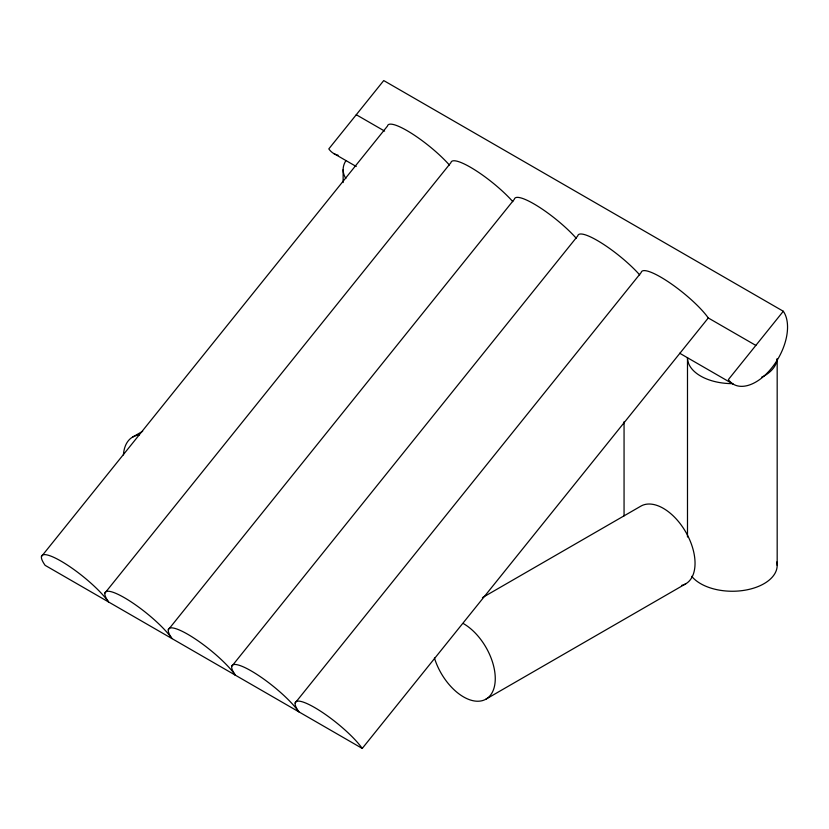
<?xml version="1.0" encoding="UTF-8"?>
<svg xmlns="http://www.w3.org/2000/svg" width="829" height="829" viewBox="0 0 829 829"><rect width="100%" height="100%" fill="white"/><g stroke="black" fill="none" stroke-linecap="round" stroke-linejoin="round"><path stroke-width="1.24" d="M41.45 556.518L387.485 126.049A44.849 9.482 38.8 0 1 411.298 133.21A44.849 9.482 38.8 0 1 449.401 165.033M104.868 593.139L450.914 162.671A44.849 9.482 38.8 0 1 474.716 169.831A44.849 9.482 38.8 0 1 512.83 201.644M168.297 629.76L514.332 199.281A44.849 9.482 38.8 0 1 538.145 206.442A44.849 9.482 38.8 0 1 576.248 238.265M231.716 666.371L577.751 235.902A44.849 9.482 38.8 0 1 601.564 243.063A44.849 9.482 38.8 0 1 639.677 274.886M295.145 702.992L641.18 272.523A44.849 9.482 38.8 0 1 669.459 282.606A44.849 9.482 38.8 0 1 708.277 317.963L755.841 345.413M362.242 748.432A44.849 9.482 38.8 0 0 314.678 707.572A44.849 9.482 38.8 0 0 298.823 711.821A44.849 9.482 38.8 0 0 251.26 670.951A44.849 9.482 38.8 0 0 235.395 675.2A44.849 9.482 38.8 0 0 187.831 634.33A44.849 9.482 38.8 0 0 171.976 638.579A44.849 9.482 38.8 0 0 124.412 597.719A44.849 9.482 38.8 0 0 108.558 601.968A44.849 9.482 38.8 0 0 60.983 561.098A44.849 9.482 38.8 0 0 45.129 565.347L362.242 748.432L708.277 317.963M783.301 311.258L728.38 379.578A44.849 25.896 -60 0 0 771.695 367.972A44.849 25.896 -60 0 0 783.301 311.258L383.734 80.568L328.812 148.899A44.849 25.896 -60 0 0 338.087 155.23M132.63 437.07L142.671 431.267M482.426 597.626L640.91 506.115A44.849 25.896 60 0 1 687.624 535.451A44.849 25.896 60 0 1 681.521 585.461M485.97 699.137L685.759 583.803M761.727 377.081L764.048 376.045A44.849 25.896 0 0 0 777.136 358.864M356.273 114.734L384.625 131.096M333.849 153.572L356.232 166.494M679.687 353.237L733.416 384.252M777.177 359.03L777.177 565.368M687.49 536.995L687.49 357.745A44.849 25.896 0 0 0 732.339 383.63M624.061 421.712L624.061 515.845M343.133 169.655L343.133 182.556M776.794 561.979A44.849 25.896 0 0 1 744.888 590.217A44.849 25.896 0 0 1 691.697 576.31M345.838 178.504A44.849 25.896 0 0 1 345.838 160.805M123.428 454.924A44.849 25.896 60 0 1 139.199 435.038M463.556 623.688A44.849 25.896 60 0 1 494.975 673.49A44.849 25.896 60 0 1 472.053 700.484A44.849 25.896 60 0 1 434.437 657.998"/></g></svg>
